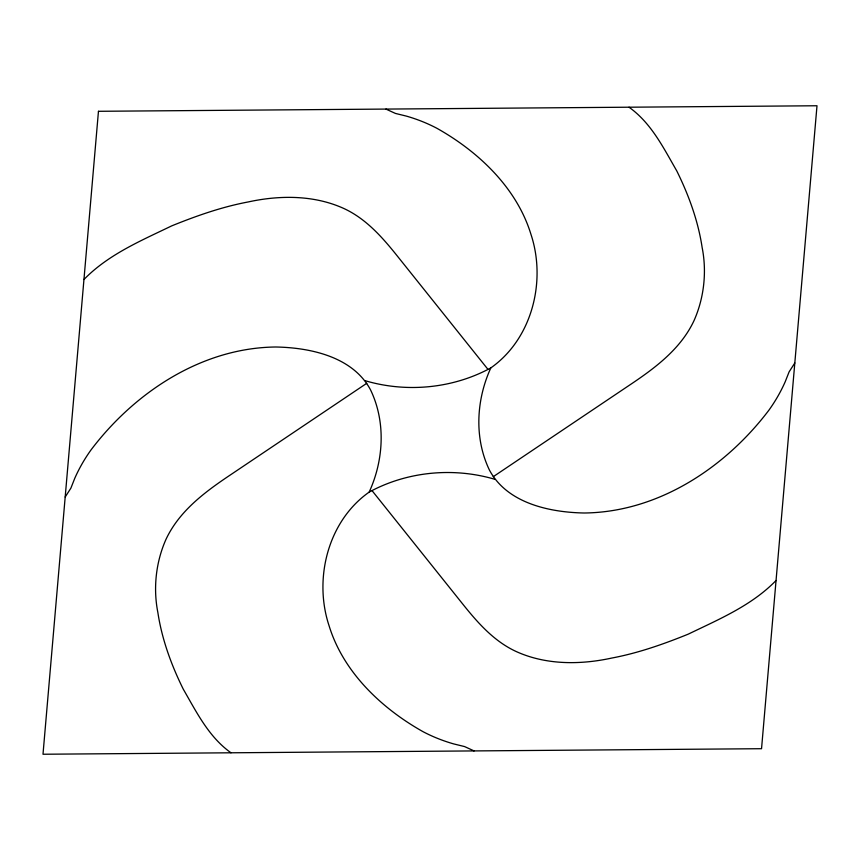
<?xml version="1.0" encoding="UTF-8"?>
<svg xmlns="http://www.w3.org/2000/svg" width="860" height="860" viewBox="0 0 860 860"><rect width="100%" height="100%" fill="white"/><g stroke="black" fill="none" stroke-linecap="round" stroke-linejoin="round"><path stroke-width="1.29" d="M474.075 750.92L464.583 746.577L453.725 743.921A168.162 145.781 -18.4 0 1 423.227 731.785C381.668 708.511 343.301 672.262 329.058 625.693C313.47 578.759 327.918 521.096 369.166 492.103C383.775 460.186 385.968 421.948 370.542 389.87C352.847 356.717 310.417 347.623 275.727 346.999C201.788 347.805 134.601 392.332 91.074 449.844A168.162 145.781 -18.4 0 0 74.809 478.203L70.885 488.147L65.188 497.026M385.925 109.08L395.417 113.423L406.275 116.079A168.162 145.781 -18.4 0 1 436.772 128.215C478.332 151.489 516.699 187.738 530.942 234.307C546.53 281.241 532.082 338.904 490.834 367.897C476.225 399.814 474.032 438.052 489.458 470.13C507.153 503.283 549.583 512.377 584.273 513.001C658.212 512.194 725.399 467.668 768.926 410.156A168.162 145.781 -18.4 0 0 785.191 381.797L789.114 371.853L794.812 362.974M83.947 279.5C108.263 254.485 140.9 240.768 171.774 225.847C196.499 215.828 221.826 206.916 248.099 201.971C278.909 195.242 312.535 194.908 341.893 207.625C365.102 217.612 382.012 236.865 397.438 256.173L487.953 369.359M776.053 580.5C751.737 605.515 719.1 619.232 688.226 634.153C663.501 644.172 638.174 653.084 611.901 658.029C581.091 664.758 547.465 665.092 518.107 652.375C494.898 642.388 477.988 623.134 462.562 603.827L372.047 490.641M366.758 383.302L231.652 474.075C205.83 491.296 179.396 510.55 165.916 539.51C155.897 562.117 153.058 588.186 157.853 612.46C161.895 639.238 171.301 664.984 183.277 689.183C196.585 712.188 208.7 736.934 230.985 752.79M493.242 476.698L628.348 385.925C654.17 368.704 680.604 349.45 694.084 320.49C704.103 297.882 706.942 271.814 702.147 247.54C698.105 220.762 688.699 195.016 676.723 170.817C663.415 147.812 651.299 123.066 629.015 107.21M490.834 367.897C452.919 388.569 406.78 392.902 365.446 380.797M369.166 492.103C407.081 471.43 453.22 467.098 494.554 479.203M98.459 111.295L43 754.241L761.541 748.705L817 105.758L98.459 111.295"/></g></svg>
